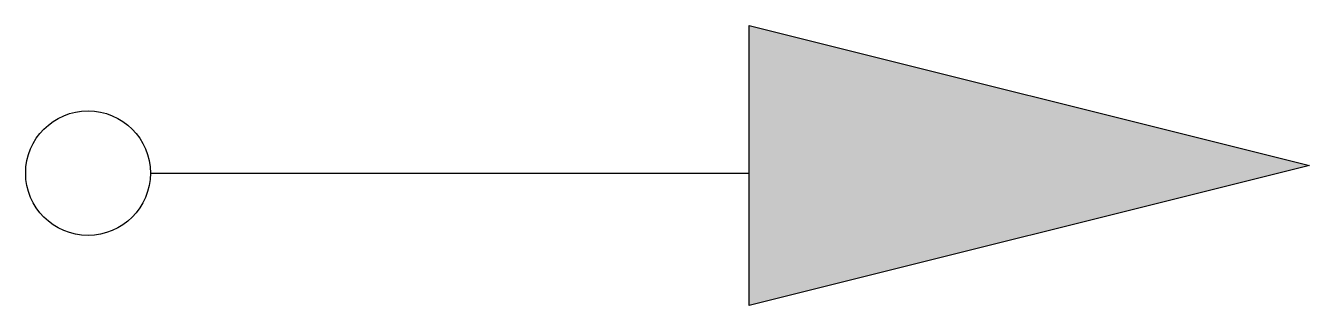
# Model space of a CAD drawing. Header units: millimetres. Extents: x -2886.033 to -2885.519, y 1180.171 to 1180.283.
import ezdxf

# ---------------------------------------------------------------- set-up
doc = ezdxf.new("R2010")
doc.units = ezdxf.units.MM
doc.header["$LTSCALE"] = 10
doc.layers.add('Hds_símbolos', color=2, linetype='Continuous')
doc.layers.add('Símbolos_Gráficos', color=1, linetype='Continuous')

# ---------------------------------------------------------------- blocks, each defined once
blk = doc.blocks.new('cadnsg01040114')
at = {"layer": 'Símbolos_Gráficos'}
blk.add_hatch(color=256, dxfattribs=at).paths.add_polyline_path([(0, 0), (0.29104, 0.07276), (0.29104, -0.07276)])
at = {"layer": 'Símbolos_Gráficos', "color": 2}
for p, q in [((0, 0), (0.29104, 0.07276)), ((0.29104, 0.07276), (0.29104, -0.07276)), ((0.29104, -0.07276), (0, 0))]:
    blk.add_line(p, q, dxfattribs=at)

msp = doc.modelspace()

# ---------------------------------------------------------------- linework, layer by layer
at = {"layer": 'Hds_símbolos', "color": 3}
msp.add_line((-2885.98337, 1180.22428), (-2885.74337, 1180.22428), dxfattribs=at)
at = {"layer": 'Hds_símbolos', "color": 2}
msp.add_circle((-2886.00837, 1180.22428), 0.025, dxfattribs=at)

# ---------------------------------------------------------------- block references
at = {"layer": 'Hds_símbolos', "color": 2, "xscale": 0.7715445942118969, "yscale": 0.7715445942118969, "zscale": 0.7715445942118969, "rotation": 180}
msp.add_blockref('cadnsg01040114', (-2885.51882, 1180.22733), dxfattribs=at)

doc.saveas('drawing.dxf')
